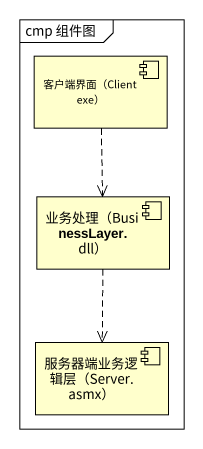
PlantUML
@startuml
mainframe cmp 组件图
component "客户端界面（Client exe）" as 客户端界面_Client_exe
component "业务处理（BusinessLayer.dll）" as 业务处理_BusinessLayer_dll
component "服务器端业务逻辑层（Server.asmx）" as 服务器端业务逻辑层_Server_asmx
客户端界面_Client_exe ..> 业务处理_BusinessLayer_dll
业务处理_BusinessLayer_dll ..> 服务器端业务逻辑层_Server_asmx
@enduml
